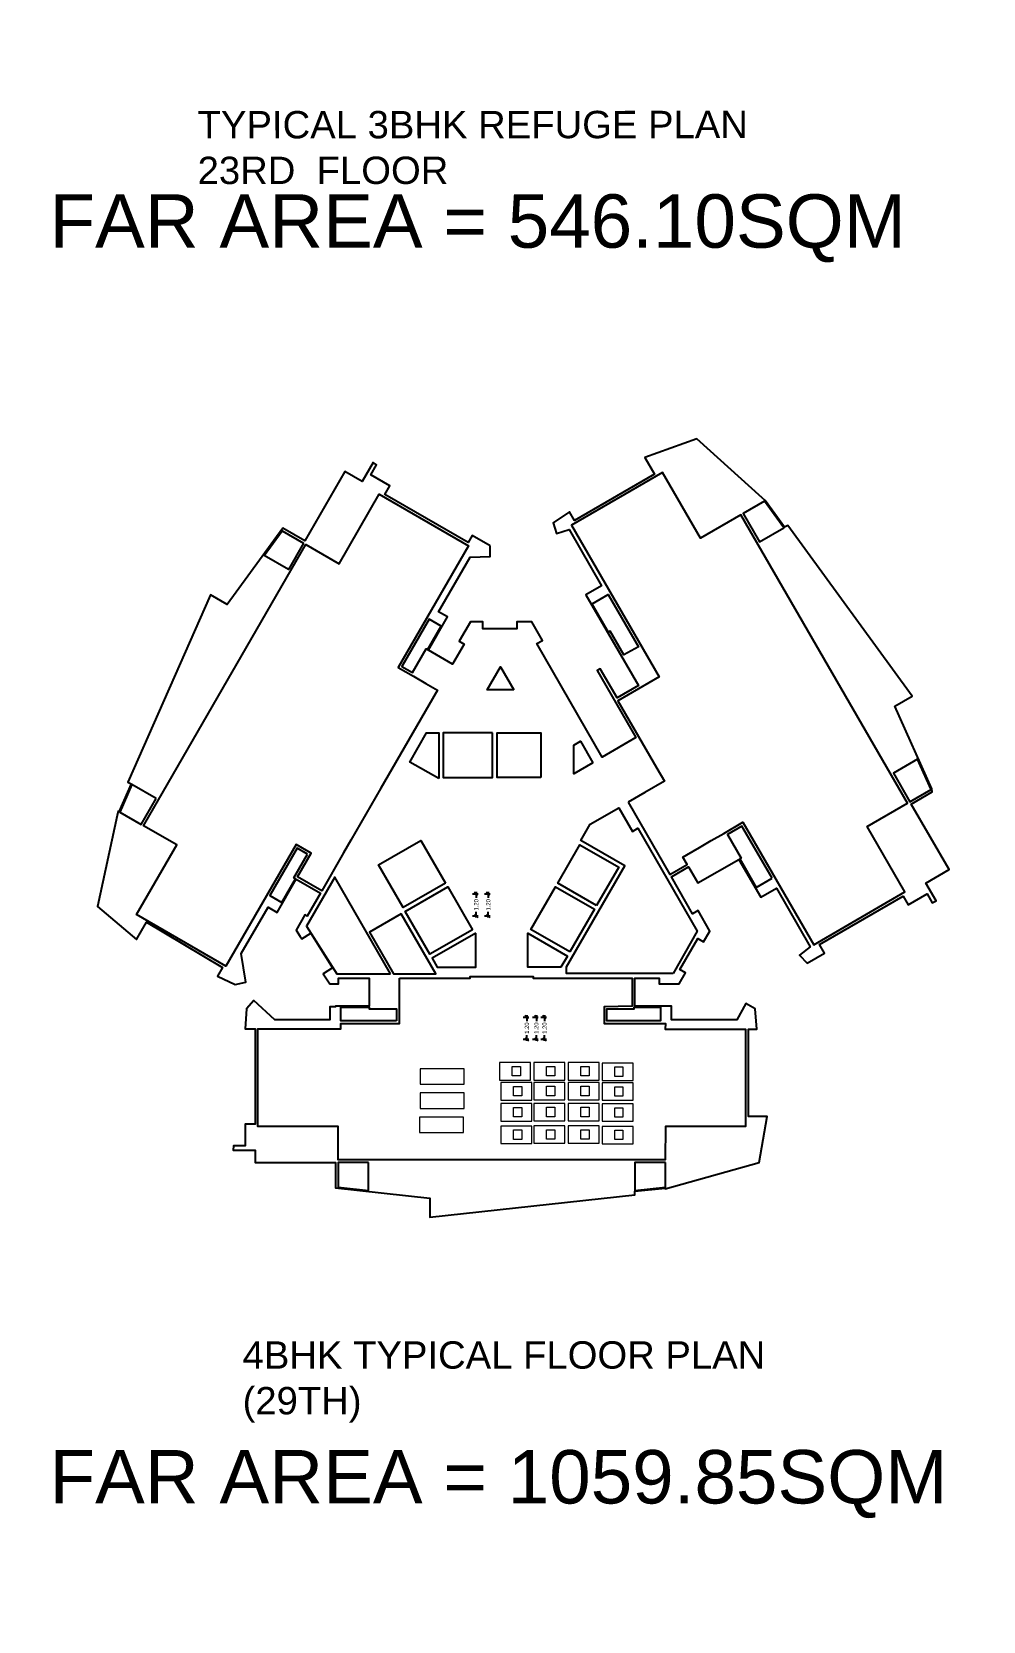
# Model space of a CAD drawing. Header units: metres. Extents: x 256329 to 886268, y -249371 to 355.
# Drawn here: x 287234.9 to 287287, y -1085 to -997.9 of the extents above; entities that cross this region are included whole.
import ezdxf

# ---------------------------------------------------------------- set-up
doc = ezdxf.new("R2010")
doc.units = ezdxf.units.M
doc.header["$MEASUREMENT"] = 0
doc.header["$PDMODE"] = 35
doc.layers.get('0').update_dxf_attribs({"lineweight": 18})
doc.layers.get('Defpoints').update_dxf_attribs({"lineweight": 20})
doc.layers.add('A_TEXT', color=4, linetype='Continuous', lineweight=0, transparency=0.3)
for name, color, linetype, lineweight in [('BLK_2_FLR_34_BATH', 7, 'Continuous', 0), ('BLK_2_FLR_34_EXIT_WIDTH_DOOR', 7, 'Continuous', 0), ('BLK_2_FLR_34_LIFT_1', 1, 'Continuous', 0), ('BLK_2_FLR_34_LIFT_2', 1, 'Continuous', 0), ('BLK_2_FLR_34_LIFT_3', 1, 'Continuous', 0), ('BLK_2_FLR_34_LIFT_4', 7, 'Continuous', 0), ('BLK_2_FLR_34_LIFT_5', 1, 'Continuous', 0), ('BLK_2_FLR_34_LIFT_6', 1, 'Continuous', 0), ('BLK_2_FLR_34_UNITFA', 7, 'Continuous', 0)]:
    doc.layers.add(name, color=color, linetype=linetype, lineweight=lineweight)
for name, color, linetype in [('BLK_2_FLR_34_BLT_UP_AREA', 25, 'Continuous'), ('BLK_2_FLR_34_BLT_UP_AREA_DEDUCT', 25, 'Continuous'), ('BLK_2_FLR_34_CARPET_AREA', 25, 'Continuous'), ('BLK_2_FLR_34_FAR_AREA_DEDUCT', 7, 'Continuous'), ('BLK_2_FLR_34_WATER_CLOSET', 2, 'Continuous')]:
    doc.layers.add(name, color=color, linetype=linetype)
doc.layers.add('BLK_2_FLR_34_EXIT_WIDTH_STAIR', color=7, linetype='Continuous', plot=False)
doc.styles.add('Arial', font='arial.ttf')
doc.styles.get("Standard").update_dxf_attribs({"font": 'arial.ttf'})
doc.dimstyles.new('METRIC DIM', dxfattribs={"dimtxt": 0.23, "dimasz": 0.18, "dimexe": 0.1, "dimexo": 0.1, "dimgap": 0.09, "dimtad": 0, "dimzin": 0, "dimdsep": 46, "dimtxsty": 'Standard', "dimblk": 'OBLIQUE', "dimcen": 0, "dimdle": 0.1, "dimclrd": 147, "dimclre": 147, "dimclrt": 7, "dimadec": 0, "dimazin": 0, "dimtfac": 1, "dimtofl": 0, "dimtmove": 0, "dimatfit": 2, "dimfxl": 0.125, "dimtolj": 1, "dimtzin": 0, "dimarcsym": 0})

# ---------------------------------------------------------------- blocks, each defined once
blk = doc.blocks.new('_Oblique')
at = {"color": 0, "linetype": 'ByBlock', "lineweight": -2}
blk.add_line((-0.5, -0.5), (0.5, 0.5), dxfattribs=at)
blk = doc.blocks.new('*D1646')
at = {"layer": 'BLK_2_FLR_34_EXIT_WIDTH_DOOR', "color": 147, "lineweight": -2, "transparency": 16777216}
for p, q in [((287261.79632, -1051.931848), (287262.103384, -1051.931848)), ((287262.003384, -1051.831848), (287262.003384, -1052.155148)), ((287262.003384, -1053.233448), (287262.003384, -1052.910148)), ((287261.79632, -1053.133448), (287262.103384, -1053.133448))]:
    blk.add_line(p, q, dxfattribs=at)
at = {"layer": 'Defpoints', "color": 0, "transparency": 16777216}
for p in [(287261.69632, -1051.931848), (287261.69632, -1053.133448), (287262.003384, -1053.133448)]:
    blk.add_point(p, dxfattribs=at)
at = {"layer": 'BLK_2_FLR_34_EXIT_WIDTH_DOOR', "color": 147, "lineweight": -2, "transparency": 16777216, "xscale": 0.18, "yscale": 0.18, "zscale": 0.18}
for p, rotation in [((287262.003384, -1051.931848), 90), ((287262.003384, -1053.133448), 270)]:
    blk.add_blockref('_Oblique', p, dxfattribs=dict(at, rotation=rotation))
at = {"layer": 'BLK_2_FLR_34_EXIT_WIDTH_DOOR', "color": 7, "transparency": 16777216, "insert": (287262.003384, -1052.532648), "char_height": 0.23, "attachment_point": 5, "rotation": 90}
blk.add_mtext('\\A1;1.20', dxfattribs=at)
blk = doc.blocks.new('*D1647')
at = {"layer": 'BLK_2_FLR_34_EXIT_WIDTH_DOOR', "color": 147, "lineweight": -2, "transparency": 16777216}
for p, q in [((287262.316888, -1051.931848), (287262.623951, -1051.931848)), ((287262.523951, -1051.831848), (287262.523951, -1052.155148)), ((287262.523951, -1053.233448), (287262.523951, -1052.910148)), ((287262.316888, -1053.133448), (287262.623951, -1053.133448))]:
    blk.add_line(p, q, dxfattribs=at)
at = {"layer": 'Defpoints', "color": 0, "transparency": 16777216}
for p in [(287262.216888, -1051.931848), (287262.216888, -1053.133448), (287262.523951, -1053.133448)]:
    blk.add_point(p, dxfattribs=at)
at = {"layer": 'BLK_2_FLR_34_EXIT_WIDTH_DOOR', "color": 147, "lineweight": -2, "transparency": 16777216, "xscale": 0.18, "yscale": 0.18, "zscale": 0.18}
for p, rotation in [((287262.523951, -1051.931848), 90), ((287262.523951, -1053.133448), 270)]:
    blk.add_blockref('_Oblique', p, dxfattribs=dict(at, rotation=rotation))
at = {"layer": 'BLK_2_FLR_34_EXIT_WIDTH_DOOR', "color": 7, "transparency": 16777216, "insert": (287262.523951, -1052.532648), "char_height": 0.23, "attachment_point": 5, "rotation": 90}
blk.add_mtext('\\A1;1.20', dxfattribs=at)
blk = doc.blocks.new('*D1648')
at = {"layer": 'BLK_2_FLR_34_EXIT_WIDTH_DOOR', "color": 147, "lineweight": -2, "transparency": 16777216}
for p, q in [((287262.767267, -1051.931848), (287263.07433, -1051.931848)), ((287262.97433, -1051.831848), (287262.97433, -1052.155148)), ((287262.97433, -1053.233448), (287262.97433, -1052.910148)), ((287262.767267, -1053.133448), (287263.07433, -1053.133448))]:
    blk.add_line(p, q, dxfattribs=at)
at = {"layer": 'Defpoints', "color": 0, "transparency": 16777216}
for p in [(287262.667267, -1051.931848), (287262.667267, -1053.133448), (287262.97433, -1053.133448)]:
    blk.add_point(p, dxfattribs=at)
at = {"layer": 'BLK_2_FLR_34_EXIT_WIDTH_DOOR', "color": 147, "lineweight": -2, "transparency": 16777216, "xscale": 0.18, "yscale": 0.18, "zscale": 0.18}
for p, rotation in [((287262.97433, -1051.931848), 90), ((287262.97433, -1053.133448), 270)]:
    blk.add_blockref('_Oblique', p, dxfattribs=dict(at, rotation=rotation))
at = {"layer": 'BLK_2_FLR_34_EXIT_WIDTH_DOOR', "color": 7, "transparency": 16777216, "insert": (287262.97433, -1052.532648), "char_height": 0.23, "attachment_point": 5, "rotation": 90}
blk.add_mtext('\\A1;1.20', dxfattribs=at)
blk = doc.blocks.new('*D1649')
at = {"layer": 'BLK_2_FLR_34_EXIT_WIDTH_STAIR', "color": 147, "lineweight": -2, "transparency": 16777216}
for p, q in [((287259.890852, -1045.073653), (287259.890852, -1045.396953)), ((287259.683789, -1045.173653), (287259.990852, -1045.173653)), ((287259.683789, -1046.375253), (287259.990852, -1046.375253)), ((287259.890852, -1046.475253), (287259.890852, -1046.151953))]:
    blk.add_line(p, q, dxfattribs=at)
at = {"layer": 'Defpoints', "color": 0, "transparency": 16777216}
for p in [(287259.583789, -1045.173653), (287259.583789, -1046.375253), (287259.890852, -1046.375253)]:
    blk.add_point(p, dxfattribs=at)
at = {"layer": 'BLK_2_FLR_34_EXIT_WIDTH_STAIR', "color": 147, "lineweight": -2, "transparency": 16777216, "xscale": 0.18, "yscale": 0.18, "zscale": 0.18}
for p, rotation in [((287259.890852, -1045.173653), 90), ((287259.890852, -1046.375253), 270)]:
    blk.add_blockref('_Oblique', p, dxfattribs=dict(at, rotation=rotation))
at = {"layer": 'BLK_2_FLR_34_EXIT_WIDTH_STAIR', "color": 7, "transparency": 16777216, "insert": (287259.890852, -1045.774453), "char_height": 0.23, "attachment_point": 5, "rotation": 90}
blk.add_mtext('\\A1;1.20', dxfattribs=at)
blk = doc.blocks.new('*D1650')
at = {"layer": 'BLK_2_FLR_34_EXIT_WIDTH_STAIR', "color": 147, "lineweight": -2, "transparency": 16777216}
for p, q in [((287259.229907, -1045.073653), (287259.229907, -1045.396953)), ((287259.022843, -1045.173653), (287259.329907, -1045.173653)), ((287259.022843, -1046.375253), (287259.329907, -1046.375253)), ((287259.229907, -1046.475253), (287259.229907, -1046.151953))]:
    blk.add_line(p, q, dxfattribs=at)
at = {"layer": 'Defpoints', "color": 0, "transparency": 16777216}
for p in [(287258.922843, -1045.173653), (287258.922843, -1046.375253), (287259.229907, -1046.375253)]:
    blk.add_point(p, dxfattribs=at)
at = {"layer": 'BLK_2_FLR_34_EXIT_WIDTH_STAIR', "color": 147, "lineweight": -2, "transparency": 16777216, "xscale": 0.18, "yscale": 0.18, "zscale": 0.18}
for p, rotation in [((287259.229907, -1045.173653), 90), ((287259.229907, -1046.375253), 270)]:
    blk.add_blockref('_Oblique', p, dxfattribs=dict(at, rotation=rotation))
at = {"layer": 'BLK_2_FLR_34_EXIT_WIDTH_STAIR', "color": 7, "transparency": 16777216, "insert": (287259.229907, -1045.774453), "char_height": 0.23, "attachment_point": 5, "rotation": 90}
blk.add_mtext('\\A1;1.20', dxfattribs=at)

msp = doc.modelspace()

# ---------------------------------------------------------------- linework, layer by layer
at = {"layer": 'BLK_2_FLR_34_BATH', "color": 3, "linetype": 'ByBlock', "lineweight": 9}
for points in [[(287260.505232, -1055.376032), (287262.207032, -1055.376032), (287262.207032, -1054.422195), (287260.505232, -1054.422195)], [(287262.388635, -1055.376032), (287264.090435, -1055.376032), (287264.090435, -1054.422195), (287262.388635, -1054.422195)], [(287264.272037, -1055.376032), (287265.973837, -1055.376032), (287265.973837, -1054.422195), (287264.272037, -1054.422195)], [(287266.129931, -1055.401462), (287267.831731, -1055.401462), (287267.831731, -1054.447626), (287266.129931, -1054.447626)], [(287260.581688, -1056.474618), (287262.283488, -1056.474618), (287262.283488, -1055.520781), (287260.581688, -1055.520781)], [(287262.388635, -1056.461901), (287264.090435, -1056.461901), (287264.090435, -1055.508065), (287262.388635, -1055.508065)], [(287264.272037, -1056.461901), (287265.973837, -1056.461901), (287265.973837, -1055.508065), (287264.272037, -1055.508065)], [(287266.129931, -1056.487332), (287267.831731, -1056.487332), (287267.831731, -1055.533495), (287266.129931, -1055.533495)], [(287260.581688, -1057.624223), (287262.283488, -1057.624223), (287262.283488, -1056.670387), (287260.581688, -1056.670387)], [(287262.388635, -1057.611507), (287264.090435, -1057.611507), (287264.090435, -1056.65767), (287262.388635, -1056.65767)], [(287264.272037, -1057.611507), (287265.973837, -1057.611507), (287265.973837, -1056.65767), (287264.272037, -1056.65767)], [(287266.129931, -1057.636937), (287267.831731, -1057.636937), (287267.831731, -1056.683101), (287266.129931, -1056.683101)], [(287260.581688, -1058.856449), (287262.283488, -1058.856449), (287262.283488, -1057.902613), (287260.581688, -1057.902613)], [(287262.388635, -1058.843733), (287264.090435, -1058.843733), (287264.090435, -1057.889896), (287262.388635, -1057.889896)], [(287264.272037, -1058.843733), (287265.973837, -1058.843733), (287265.973837, -1057.889896), (287264.272037, -1057.889896)], [(287266.129931, -1058.869163), (287267.831731, -1058.869163), (287267.831731, -1057.915327), (287266.129931, -1057.915327)]]:
    msp.add_lwpolyline(points, close=True, dxfattribs=at)
at = {"layer": 'BLK_2_FLR_34_BLT_UP_AREA', "color": 14}
msp.add_lwpolyline([(287259.988015, -1026.098308), (287259.004248, -1025.530185), (287258.779519, -1025.919389), (287254.220526, -1023.286767), (287254.495033, -1022.810056), (287253.457895, -1022.207474), (287253.771608, -1021.667525), (287253.583711, -1021.532972), (287252.98295, -1022.573523), (287252.035046, -1022.026252), (287249.834929, -1025.834983), (287248.634751, -1025.141929), (287245.573084, -1029.322394), (287244.662188, -1028.796263), (287240.145136, -1039.051453), (287240.319719, -1039.152294), (287239.650003, -1040.673122), (287239.599756, -1040.644102), (287239.549463, -1040.876722), (287238.469072, -1045.873855), (287240.606084, -1047.676876), (287241.154165, -1046.729113), (287245.33318, -1049.205912), (287245.05831, -1049.681874), (287246.010423, -1050.140505), (287246.598588, -1050.022016), (287246.354884, -1048.438589), (287247.819564, -1045.903438), (287248.31516, -1046.189694), (287249.363877, -1044.373264), (287250.686387, -1045.136816), (287249.962506, -1046.39407), (287249.842432, -1046.324845), (287249.359149, -1047.162725), (287249.582885, -1047.51026), (287249.663996, -1047.634931), (287250.172391, -1047.321277), (287251.3485, -1049.229647), (287250.84193, -1049.551216), (287251.201472, -1050.108471), (287251.675886, -1050.108469), (287251.675886, -1049.799581), (287253.365859, -1049.799581), (287253.365989, -1051.331922), (287251.511535, -1051.33192), (287251.511535, -1051.360093), (287251.211406, -1051.360114), (287251.211435, -1052.070452), (287248.197855, -1052.070571), (287247.038899, -1051.026192), (287246.635846, -1051.470642), (287246.559518, -1052.569835), (287247.111534, -1052.569899), (287247.111588, -1057.79072), (287246.561866, -1057.790756), (287246.562566, -1058.990741), (287245.931646, -1058.991086), (287245.915768, -1059.2211), (287247.110388, -1059.220087), (287247.110743, -1059.89644), (287251.511162, -1059.892732), (287251.511162, -1061.277503), (287256.680152, -1061.844589), (287256.680095, -1062.890717), (287267.92081, -1061.672339), (287267.92072, -1061.474738), (287269.590645, -1061.294625), (287269.590633, -1061.34193), (287274.736765, -1059.890795), (287275.178267, -1057.380167), (287274.142871, -1057.380165), (287274.142887, -1052.590361), (287274.602791, -1052.591104), (287274.516735, -1051.482753), (287273.997081, -1051.18282), (287273.509811, -1052.08308), (287269.924476, -1052.08357), (287269.924442, -1051.333525), (287267.92261, -1051.332896), (287267.922225, -1049.797005), (287269.259347, -1049.797806), (287269.259169, -1050.103953), (287270.359297, -1050.104119), (287270.703681, -1049.50768), (287270.37935, -1049.320405), (287271.367387, -1047.618206), (287271.691744, -1047.803954), (287272.033602, -1047.212465), (287271.386088, -1046.088975), (287271.082846, -1046.263745), (287269.924908, -1044.241635), (287270.861396, -1043.698289), (287271.366236, -1044.571827), (287273.624779, -1043.290442), (287274.820919, -1045.36423), (287275.678269, -1044.868729), (287277.537414, -1048.07482), (287276.953186, -1048.539633), (287277.368665, -1048.979142), (287278.317532, -1048.430755), (287278.040271, -1047.951014), (287282.624651, -1045.300785), (287282.899903, -1045.776916), (287283.938874, -1045.176462), (287284.222446, -1045.660199), (287284.426369, -1045.553396), (287283.865926, -1044.583716), (287285.141075, -1043.84671), (287283.060691, -1040.255536), (287284.210595, -1039.591026), (287284.194231, -1039.42741), (287282.174938, -1034.882653), (287283.111797, -1034.341252), (287276.30366, -1024.990725), (287276.129622, -1025.091188), (287275.065971, -1023.629065), (287274.897928, -1023.469692), (287271.326688, -1020.24208), (287268.477351, -1021.274026), (287268.997472, -1022.173963), (287264.612411, -1024.708243), (287264.337025, -1024.239857), (287263.439491, -1024.843161), (287263.622708, -1025.432894), (287264.316745, -1025.207979), (287266.10037, -1028.294233), (287265.242308, -1028.790129), (287268.119981, -1033.765252), (287266.951604, -1034.440509), (287266.0249, -1032.836557), (287265.85172, -1032.936643), (287267.981086, -1036.616096), (287266.13501, -1037.681645), (287262.552326, -1031.462595), (287262.855567, -1031.287824), (287262.272732, -1030.276557), (287261.457269, -1030.27791), (287261.45705, -1030.652788), (287259.598593, -1030.652821), (287259.598593, -1030.277795), (287258.909863, -1030.276563), (287258.300185, -1031.333511), (287258.568285, -1031.488251), (287257.932553, -1032.589367), (287256.608286, -1031.824798), (287257.65911, -1030.004676), (287257.162624, -1029.718726), (287258.889597, -1026.728955), (287259.986432, -1026.698846)], close=True, dxfattribs=at)
at = {"layer": 'BLK_2_FLR_34_BLT_UP_AREA_DEDUCT', "color": 14}
for points in [[(287275.024324, -1023.660385), (287273.85997, -1024.330126), (287274.758239, -1025.884425), (287276.084906, -1025.116931)], [(287249.759993, -1025.965687), (287248.935539, -1027.394933), (287247.608677, -1026.628867), (287248.589757, -1025.290048)], [(287265.587237, -1029.283779), (287266.463675, -1028.777254), (287268.112777, -1031.630737), (287267.323746, -1032.086738), (287266.572869, -1030.787476), (287266.485859, -1030.837791)], [(287257.31562, -1030.499629), (287256.657609, -1030.119935), (287255.157042, -1032.718984), (287255.728375, -1033.048845), (287256.478806, -1031.750035), (287256.564989, -1031.799791)], [(287261.286667, -1033.998199), (287259.833085, -1033.998562), (287260.559665, -1032.739381)], [(287257.171621, -1038.860515), (287255.585428, -1037.951324), (287256.51098, -1036.349531), (287257.171409, -1036.349366)], [(287260.121408, -1036.348628), (287257.421408, -1036.348069), (287257.422021, -1038.799303), (287260.122021, -1038.798628)], [(287262.772022, -1038.797965), (287260.375704, -1038.797965), (287260.375704, -1036.348564), (287262.772022, -1036.348564)], [(287265.615986, -1037.989478), (287264.574366, -1038.591081), (287264.572863, -1037.020883), (287264.940998, -1036.808711)], [(287283.41731, -1037.804383), (287282.091888, -1038.569614), (287282.988237, -1040.125008), (287284.15107, -1039.453141)], [(287241.690755, -1039.943244), (287240.363924, -1039.177124), (287239.694724, -1040.696821), (287240.860955, -1041.36933)], [(287257.540236, -1044.589006), (287255.219966, -1045.927494), (287253.878103, -1043.585497), (287256.18779, -1042.252149)], [(287265.826192, -1045.805683), (287263.704535, -1044.581971), (287264.914709, -1042.48629), (287267.037003, -1043.710369)], [(287249.983631, -1042.999015), (287249.412282, -1042.669151), (287247.912272, -1045.267274), (287248.570122, -1045.647247), (287249.319804, -1044.34779), (287249.233627, -1044.298073)], [(287254.527865, -1049.549581), (287251.478031, -1044.270072), (287249.929167, -1046.951831), (287251.584137, -1049.549581)], [(287259.024681, -1047.138329), (287256.686346, -1048.488214), (287255.336461, -1046.149879), (287257.674796, -1044.799994)], [(287264.351731, -1048.359534), (287262.229383, -1047.136783), (287263.579527, -1044.798472), (287265.70182, -1046.021318)], [(287255.119672, -1046.274389), (287253.387698, -1047.274489), (287254.701411, -1049.549581), (287257.010949, -1049.549581)], [(287259.198865, -1047.326442), (287256.811335, -1048.704726), (287257.097541, -1049.199537), (287259.198897, -1049.1995)], [(287264.223352, -1048.581872), (287263.867591, -1049.198015), (287262.057342, -1049.199441), (287262.05686, -1047.325597)], [(287254.865989, -1052.131908), (287251.811817, -1052.131909), (287251.813205, -1051.382521), (287253.365993, -1051.382389), (287253.366002, -1051.482898), (287254.865989, -1051.482899)], [(287253.331628, -1059.8926), (287251.66237, -1059.893299), (287251.661534, -1061.244024), (287253.332912, -1061.424974)]]:
    msp.add_lwpolyline(points, close=True, dxfattribs=at)
for points, elevation in [([(287275.441828, -1044.312386), (287273.793274, -1041.45985), (287273.004243, -1041.915851), (287273.75512, -1043.215114), (287273.668097, -1043.265407), (287274.565794, -1044.81868)], -0.085282), ([(287269.324379, -1051.382511), (287269.324463, -1052.131909), (287266.388432, -1052.131909), (287266.388432, -1051.481922), (287267.888419, -1051.481922), (287267.888428, -1051.382389)], -0.042641), ([(287269.592887, -1059.893409), (287267.922793, -1059.893409), (287267.922793, -1061.424835), (287269.592887, -1061.244024)], -0.042641)]:
    msp.add_lwpolyline(points, close=True, dxfattribs=dict(at, elevation=elevation))
at = {"layer": 'BLK_2_FLR_34_CARPET_AREA', "color": 14}
for points, elevation in [([(287267.560189, -1040.152769), (287269.847234, -1044.110013), (287270.785979, -1043.569211), (287270.549762, -1043.160491), (287270.766424, -1043.035345), (287270.766424, -1043.035345), (287271.459482, -1042.634706), (287271.459482, -1042.634706), (287272.106943, -1042.260516), (287272.106943, -1042.260516), (287272.798978, -1041.860571), (287272.798978, -1041.860571), (287273.847724, -1041.254454), (287277.723332, -1047.960258), (287282.723954, -1045.070176), (287280.647354, -1041.477097), (287282.857986, -1040.199475), (287273.729565, -1024.404793), (287271.51896, -1025.682459), (287269.442333, -1022.089334), (287264.441665, -1024.979443), (287269.245992, -1033.287716), (287266.98563, -1034.594121), (287268.52361, -1037.255242), (287268.52361, -1037.255242), (287269.124155, -1038.294385), (287269.124155, -1038.294385), (287269.537695, -1039.00992), (287268.469448, -1039.627627), (287268.469448, -1039.627627)], 0.042641), ([(287254.010369, -1039.383223), (287254.010369, -1039.383223), (287252.364479, -1042.234092), (287252.364479, -1042.234092), (287251.965, -1042.927427), (287251.965, -1042.927427), (287250.763762, -1045.008022), (287249.438207, -1044.242712), (287249.438098, -1044.242646), (287250.18805, -1042.943458), (287249.357105, -1042.463717), (287249.357078, -1042.463701), (287245.507089, -1049.132211), (287240.616637, -1046.308811), (287242.816686, -1042.498179), (287240.995391, -1041.446662), (287241.820377, -1040.017729), (287249.890113, -1026.040529), (287251.711053, -1027.091811), (287253.91115, -1023.281499), (287258.801866, -1026.105038), (287254.951701, -1032.773357), (287255.782752, -1033.25308), (287255.782752, -1033.25308), (287256.475761, -1033.65333), (287256.475761, -1033.65333), (287257.109208, -1034.017646), (287254.611235, -1038.344344), (287254.611235, -1038.344344)], 0.085282)]:
    msp.add_lwpolyline(points, close=True, dxfattribs=dict(at, elevation=elevation))
msp.add_lwpolyline([(287255.015708, -1049.799003), (287258.90066, -1049.799004), (287258.90066, -1049.69859), (287262.351802, -1049.69859), (287262.35187, -1049.79905), (287267.772408, -1049.799561), (287267.772255, -1051.331636), (287266.238057, -1051.364706), (287266.238057, -1052.281349), (287269.592411, -1052.281349), (287269.591925, -1052.582441), (287273.992513, -1052.582442), (287273.993316, -1057.921416), (287269.592512, -1057.921415), (287269.59105, -1059.741473), (287251.661161, -1059.741472), (287251.661161, -1057.921414), (287247.260173, -1057.920664), (287247.260787, -1052.569338), (287251.810743, -1052.56986), (287251.811204, -1052.281331), (287255.015619, -1052.281331), (287255.015708, -1049.799003)], close=True, dxfattribs=at)
at = {"layer": 'BLK_2_FLR_34_FAR_AREA_DEDUCT', "color": 14}
msp.add_lwpolyline([(287270.014128, -1049.546481), (287264.171841, -1049.547943), (287264.171758, -1049.171196), (287267.368477, -1043.636039), (287264.960176, -1042.247428), (287265.477133, -1041.356236), (287267.041573, -1040.454615), (287267.789119, -1041.750434), (287268.09236, -1041.575664), (287271.344855, -1047.219007)], close=True, dxfattribs=at)
at = {"layer": 'BLK_2_FLR_34_LIFT_1', "color": 1, "linetype": 'ByBlock', "lineweight": 9}
msp.add_lwpolyline([(287260.122021, -1038.797393), (287257.421408, -1038.797393), (287257.421408, -1036.348069), (287260.122021, -1036.348069)], close=True, dxfattribs=at)
at = {"layer": 'BLK_2_FLR_34_LIFT_2', "color": 1, "linetype": 'ByBlock', "lineweight": 9}
msp.add_lwpolyline([(287262.771408, -1038.796055), (287260.370795, -1038.796055), (287260.370795, -1036.346655), (287262.771408, -1036.346655)], close=True, dxfattribs=at)
at = {"layer": 'BLK_2_FLR_34_LIFT_3', "color": 1, "linetype": 'ByBlock', "lineweight": 9, "elevation": 0.116998}
msp.add_lwpolyline([(287264.908193, -1042.494386), (287267.035286, -1043.707822), (287265.825901, -1045.80464), (287263.692922, -1044.573034)], close=True, dxfattribs=at)
at = {"layer": 'BLK_2_FLR_34_LIFT_4', "color": 1, "linetype": 'ByBlock', "lineweight": 9}
msp.add_lwpolyline([(287262.227933, -1047.131999), (287263.579894, -1044.794864), (287265.701208, -1046.020641), (287264.349246, -1048.357777)], close=True, dxfattribs=at)
at = {"layer": 'BLK_2_FLR_34_LIFT_5', "color": 1, "linetype": 'ByBlock', "lineweight": 9}
msp.add_lwpolyline([(287255.335848, -1046.147969), (287257.674183, -1044.798084), (287259.024068, -1047.136419), (287256.685733, -1048.486304)], close=True, dxfattribs=at)
at = {"layer": 'BLK_2_FLR_34_LIFT_6', "color": 2, "linetype": 'ByBlock', "lineweight": 9, "elevation": 0.081455}
msp.add_lwpolyline([(287256.19229, -1042.247288), (287253.866086, -1043.59017), (287255.215971, -1045.928505), (287257.544735, -1044.584145)], close=True, dxfattribs=at)
at = {"layer": 'BLK_2_FLR_34_UNITFA', "color": 5}
for points in [[(287258.561928, -1054.756007), (287256.155845, -1054.756007), (287256.155845, -1055.606729), (287258.561928, -1055.606729)], [(287258.561928, -1056.077935), (287256.155845, -1056.077935), (287256.155845, -1056.928657), (287258.561928, -1056.928657)], [(287258.5228, -1057.407212), (287256.116717, -1057.407212), (287256.116717, -1058.257934), (287258.5228, -1058.257934)]]:
    msp.add_lwpolyline(points, close=True, dxfattribs=at)
at = {"layer": 'BLK_2_FLR_34_WATER_CLOSET', "color": 3, "linetype": 'ByBlock', "lineweight": 9}
for points in [[(287261.194039, -1054.633755), (287261.646637, -1054.633755), (287261.646637, -1055.150115), (287261.194039, -1055.150115)], [(287263.077441, -1054.633755), (287263.53004, -1054.633755), (287263.53004, -1055.150115), (287263.077441, -1055.150115)], [(287264.960844, -1054.633755), (287265.413442, -1054.633755), (287265.413442, -1055.150115), (287264.960844, -1055.150115)], [(287266.818737, -1054.659185), (287267.271336, -1054.659185), (287267.271336, -1055.175545), (287266.818737, -1055.175545)], [(287261.270494, -1055.732341), (287261.723092, -1055.732341), (287261.723092, -1056.248701), (287261.270494, -1056.248701)], [(287263.077441, -1055.719624), (287263.53004, -1055.719624), (287263.53004, -1056.235984), (287263.077441, -1056.235984)], [(287264.960844, -1055.719624), (287265.413442, -1055.719624), (287265.413442, -1056.235984), (287264.960844, -1056.235984)], [(287266.818737, -1055.745055), (287267.271336, -1055.745055), (287267.271336, -1056.261415), (287266.818737, -1056.261415)], [(287261.270494, -1056.881946), (287261.723092, -1056.881946), (287261.723092, -1057.398306), (287261.270494, -1057.398306)], [(287263.077441, -1056.86923), (287263.53004, -1056.86923), (287263.53004, -1057.38559), (287263.077441, -1057.38559)], [(287264.960844, -1056.86923), (287265.413442, -1056.86923), (287265.413442, -1057.38559), (287264.960844, -1057.38559)], [(287266.818737, -1056.89466), (287267.271336, -1056.89466), (287267.271336, -1057.41102), (287266.818737, -1057.41102)], [(287261.270494, -1058.114172), (287261.723092, -1058.114172), (287261.723092, -1058.630532), (287261.270494, -1058.630532)], [(287263.077441, -1058.101456), (287263.53004, -1058.101456), (287263.53004, -1058.617816), (287263.077441, -1058.617816)], [(287264.960844, -1058.101456), (287265.413442, -1058.101456), (287265.413442, -1058.617816), (287264.960844, -1058.617816)], [(287266.818737, -1058.126886), (287267.271336, -1058.126886), (287267.271336, -1058.643246), (287266.818737, -1058.643246)]]:
    msp.add_lwpolyline(points, close=True, dxfattribs=at)

# ---------------------------------------------------------------- texts
at = {"layer": 'A_TEXT', "lineweight": 0, "char_height": 1.5, "attachment_point": 7, "style": 'Arial'}
for s, insert, width, rotation in [('TYPICAL 3BHK REFUGE PLAN \\P23RD  FLOOR', (287243.96293, -1006.304207), 38.917378, 0.03230508), ('4BHK TYPICAL FLOOR PLAN\\P(29TH)', (287246.426755, -1074.149702), 49.030574, 0.01797177)]:
    msp.add_mtext(s, dxfattribs=dict(at, insert=insert, width=width, rotation=rotation))
at = {"layer": 'A_TEXT', "lineweight": 0, "char_height": 2.927656, "width": 187.570469, "attachment_point": 7, "style": 'Arial'}
for s, insert in [('\\pxt13;FAR AREA = 546.10SQM', (287235.841984, -1010.574757, 3.731802)), ('\\pxt13;FAR AREA = 1059.85SQM', (287235.842357, -1079.385622, 3.689161))]:
    msp.add_mtext(s, dxfattribs=dict(at, insert=insert))

# ---------------------------------------------------------------- dimensions: what is measured, and where the dimension line sits
at = {"layer": 'BLK_2_FLR_34_EXIT_WIDTH_DOOR', "color": 1}
for base, p1, p2, picture, middle in [((287262.003384, -1053.133448), (287261.69632, -1051.931848), (287261.69632, -1053.133448), '*D1646', (287262.003384, -1052.532648)), ((287262.523951, -1053.133448), (287262.216888, -1051.931848), (287262.216888, -1053.133448), '*D1647', (287262.523951, -1052.532648)), ((287262.97433, -1053.133448), (287262.667267, -1051.931848), (287262.667267, -1053.133448), '*D1648', (287262.97433, -1052.532648))]:
    dim = msp.add_linear_dim(base=base, p1=p1, p2=p2, angle=90, dimstyle='METRIC DIM', override={"dimfxl": 0.18}, dxfattribs=at)
    dim.commit()
    dim.dimension.update_dxf_attribs({"geometry": picture, "text_midpoint": middle})
at = {"layer": 'BLK_2_FLR_34_EXIT_WIDTH_STAIR', "color": 7}
for base, p1, p2, picture, middle in [((287259.229907, -1046.375253, -0.042641), (287258.922843, -1045.173653, -0.042641), (287258.922843, -1046.375253, -0.042641), '*D1650', (287259.229907, -1045.774453, -0.042641)), ((287259.890852, -1046.375253, -0.042641), (287259.583789, -1045.173653, -0.042641), (287259.583789, -1046.375253, -0.042641), '*D1649', (287259.890852, -1045.774453, -0.042641))]:
    dim = msp.add_linear_dim(base=base, p1=p1, p2=p2, angle=90, dimstyle='METRIC DIM', override={"dimfxl": 0.18}, dxfattribs=at)
    dim.commit()
    dim.dimension.update_dxf_attribs({"geometry": picture, "text_midpoint": middle})

doc.saveas('drawing.dxf')
